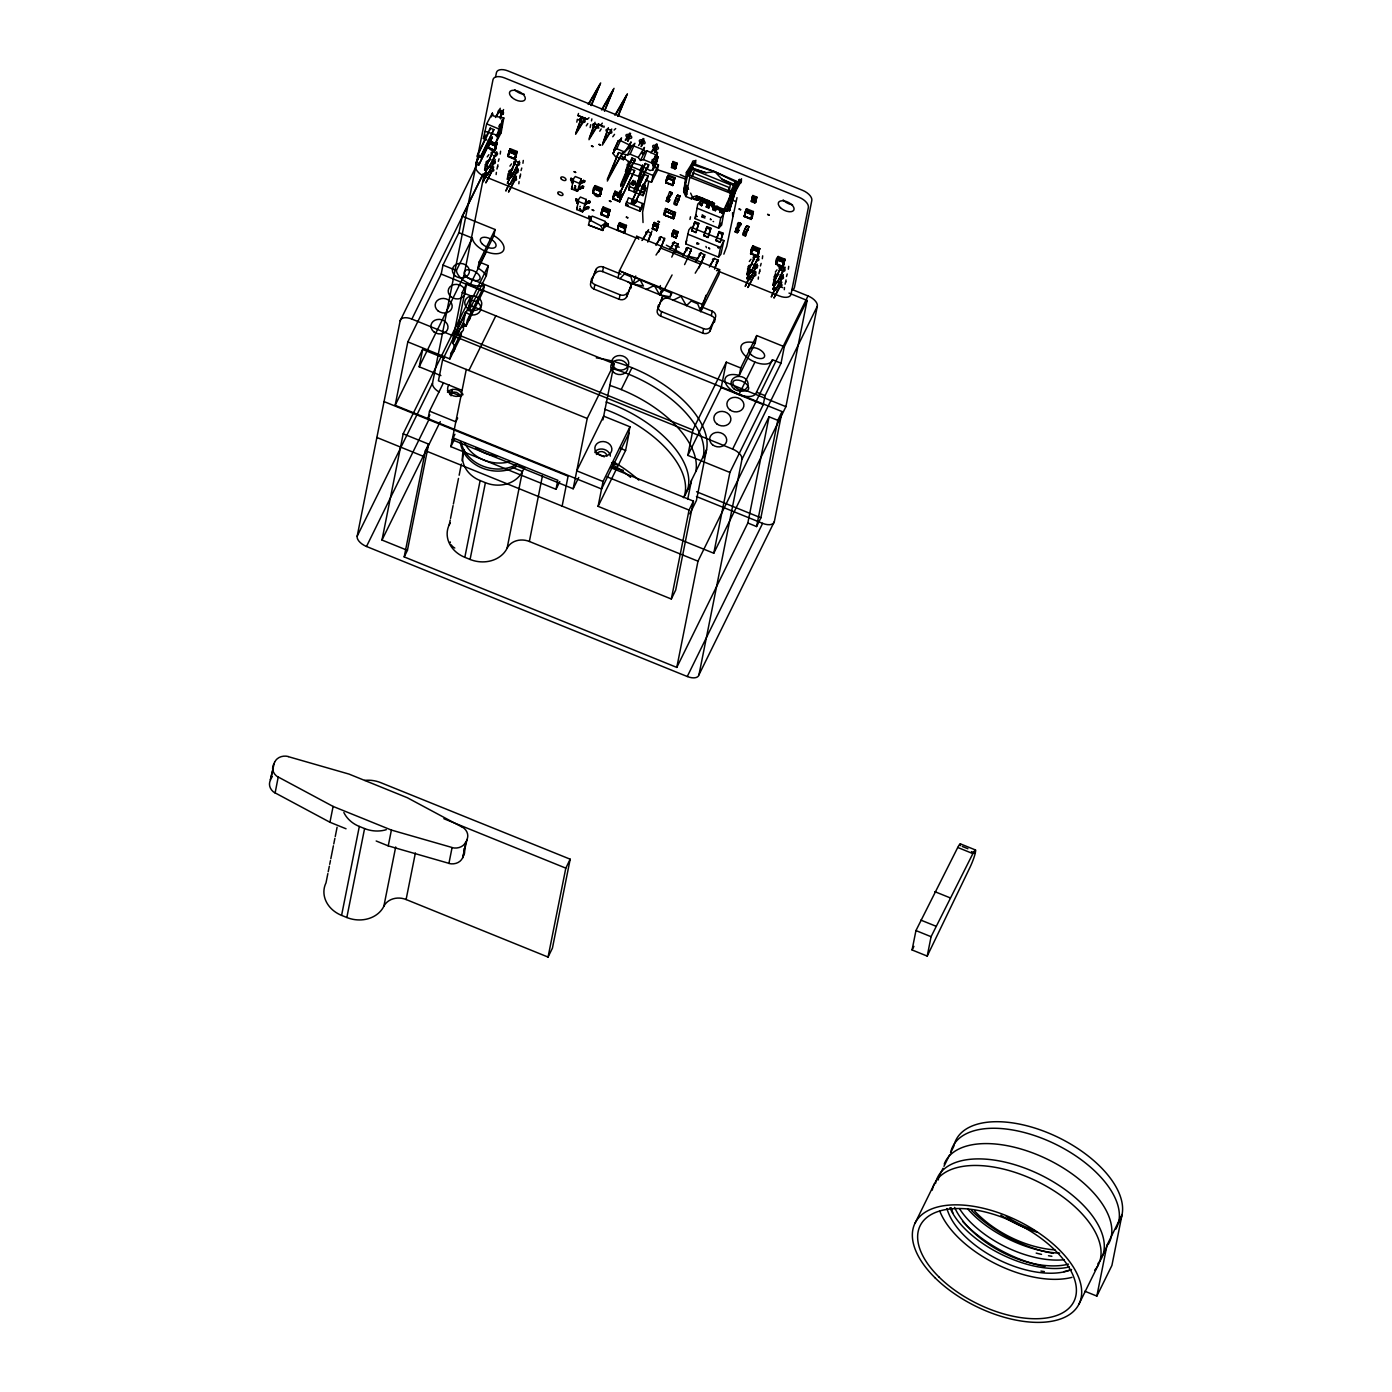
<?xml version="1.0" encoding="UTF-8"?>
<svg xmlns="http://www.w3.org/2000/svg" width="1392" height="1392" viewBox="0 0 1392 1392"><rect width="100%" height="100%" fill="white"/><g stroke="black" fill="none" stroke-linecap="round" stroke-linejoin="round"><path stroke-width="1.5" d="M708.789 247.95L709.781 248.907L708.859 248.089M671.971 193.819L669.656 191.731L666.194 201.057L668.247 201.892L669.204 197.89A12.789 10.805 11.3 0 0 671.71 192.809L671.727 192.705M575.47 187.937L574.496 187.659L575.488 187.694M673.45 214.942L664.402 210.679L674.407 214.733L673.45 214.942L673.571 212.106L675.485 212.558L673.624 218.631L663.636 214.577L665.48 208.504L675.485 212.558L673.624 218.631L663.636 214.577L664.715 212.384M685.16 188.129L685.229 183.553M730.678 203.51L729.495 210.575L723.057 211.601L712.426 207.251L710.425 202.466M717.367 208.522L717.402 206.712L727.042 210.679L730.643 206.555L734.576 192.757L729.286 190.391M643.191 153.59L641.782 153.433L643.591 153.886L642.321 152.476M781.469 270.013L781.504 268.499L781.608 269.961M574.304 188.164L575.453 188.755L574.357 188.233M579.507 208.817L580.603 209.339L579.577 208.904M660.104 289.292L660.382 285.569M578.968 188.999L582.308 186.11L583.596 186.424L583.196 188.024L578.968 188.999L580.238 187.572M581.299 183.013L583.457 180.403L584.727 180.734L584.327 182.335L580.238 182.978L583.457 180.403M584.118 209.583L587.459 206.677L588.764 206.99L588.346 208.609L584.118 209.583L582.535 211.897L576.671 209.531L578.741 199.23L580.412 197.072L586.293 199.456L584.205 209.74L585.406 208.156M586.45 203.58L588.607 200.987L589.895 201.301L589.495 202.919L585.406 203.545L588.607 200.987M579.176 188.599L583.596 186.424M584.327 209.165L588.764 206.99M718.672 228.184L720.743 217.778L723.301 214.803L724.171 210.836L721.648 225.034L718.672 228.184L695.13 218.631L695.861 214.89M675.746 168.467L677.051 163.16L673.049 161.524L671.744 166.849L675.746 168.467L676.199 167.092M752.48 196.342L751.576 200.848L755.578 202.466L756.883 197.159L752.881 195.524L752.48 196.342L754.429 197.594L756.883 197.159M781.399 269.665L781.504 268.499M653.335 224.39L652.413 229.001L656.624 230.707L658.486 224.164L654.275 222.459L653.335 224.39L657.529 226.096L656.624 230.707L658.486 224.164L656.624 230.707M671.953 235.961L676.06 238.171L677.921 231.646L673.711 229.941L672.771 231.855L671.849 236.466L672.771 231.855L676.982 233.56L676.06 238.171L677.921 231.646L676.06 238.171M496.144 174.557L496.37 172.382M497.657 166.953L497.884 164.778M518.851 183.761L519.059 181.586M520.364 176.158L520.591 173.983M758.24 279.148L758.449 276.973M759.754 271.544L759.962 269.387M784.288 289.71L784.496 287.535M785.801 282.106L786.01 279.931M713.887 204.937L712.634 205.929L710.72 202.553M692.468 168.78L692.903 164.743L714.792 171.686L706.092 172.73L692.468 168.78L688.396 173.008L688.762 174.348L690.745 169.111M734.576 192.757L729.495 210.575L731.374 193.54L737.012 181.43L714.844 171.703L721.926 179.15L734.228 185.832L733.601 191.313L737.012 181.43M740.892 224.634L740.683 223.329L737.986 228.949A12.789 6.664 26.2 0 1 737.308 232.551L737.377 232.481A12.789 10.805 11.3 0 0 739.03 230.098M714.792 171.686L692.242 163.108L686.43 172.33L683.681 191.905L685.856 196.516L691.25 198.725L693.216 196.916L693.755 198.952L697.183 200.257L702.612 199.091M485.182 131.335L497.918 135.529L498.736 128.899L503.8 117.92L493.36 115.936L492.385 113.152L486.661 123.871L483.389 138.539L486.852 139.966M500.233 154.077L500.581 151.223M522.94 163.282L523.288 160.428M762.329 258.668L762.677 255.832M788.359 269.23L788.725 266.377M708.615 200.744L706.249 207.008L708.737 208.034L710.668 202.501M714.409 206.12L712.93 209.722L715.418 210.731L716.776 206.59M695.13 218.631L697.74 204.154L700.611 201.283M698.088 243.461L698.923 243.861L697.079 242.852L696.887 243.774M671.744 166.849L673.049 161.524M756.482 197.977L754.777 202.919L751.332 201.527L752.881 195.524M755.578 202.466L756.343 198.499L752.463 197.107L751.332 201.527M572.129 182.491L572.199 178.942L571.068 178.263L570.598 179.846L572.773 183.152L572.199 178.942M577.28 203.058L577.349 199.508L576.218 198.847L575.749 200.413L577.924 203.737L575.975 199.247M732.001 196.376L732.557 192.514L730.661 196.429M720.986 223.19L720.395 225.26L720.534 224.286M728.416 191.435L728.99 187.433L692.868 172.799L692.015 176.68M488.192 168.415L484.607 169.998L485.408 164.5L487.357 162.29M510.899 177.619L507.314 179.203L508.115 173.704L510.046 171.494M750.288 273.006L746.704 274.589L749.053 265.402M776.318 283.568L772.734 285.151L775.866 274.102M674.807 202.867A12.789 10.805 11.3 0 0 674.528 204.119L674.441 204.189A12.789 6.664 26.2 0 1 675.137 200.709L675.277 200.344A12.789 10.805 11.3 0 1 677.765 195.263L680.027 195.924L676.529 205.25L674.476 204.433L674.528 201.718L677.417 195.611L680.027 195.924M503.8 117.92L501.12 132.762L495.465 143.55L490.297 141.41M675.242 200.57L677.295 201.44M745.451 236.066L746.216 232.255L744.163 231.42L743.45 232.534L743.398 235.231L745.451 236.066L748.913 226.687L746.912 225.852L744.198 231.159A12.789 10.805 11.3 0 1 746.704 226.078L746.808 225.991M590.869 218.683L590.051 221.102L588.781 216.265L591.043 216.856L590.504 220.51L591.043 216.856M674.476 204.433L674.929 202.484M743.398 235.231L743.85 233.299M712.634 205.929L712.426 207.251L717.402 206.712L717.941 208.765L723.057 211.601L731.374 193.54L689.806 177.306L686.43 172.33L687.335 172.886M604.198 226.844L606.077 222.998L608.234 223.886L607.765 225.939L604.198 226.844L606.077 222.998M583.335 182.091L584.727 180.734M588.485 202.675L589.895 201.301M729.043 192.026L730.348 184.736L694.208 170.085L692.903 175.409M571.468 180.386L570.842 178.663M576.619 200.97L576.845 199.752M618.587 152.598L607.347 181.047L621.946 153.973L631.289 145.916L621.946 153.973L607.26 179.377L618.587 152.598L627.427 155.051L630.141 154.216L634.926 143.306L631.811 146.125L619.823 140.296L618.292 140.662L613.054 153.555L615.264 156.409L623.372 159.68L625.286 156.565M671.762 192.514L669.065 198.256A12.789 6.664 26.2 0 1 668.386 201.736L668.369 201.736M495.865 145.899L494.943 150.266L488.105 147.552L488.94 143.306L495.865 145.899C497.362 156.53 481.702 146.647 490.576 141.462M508.15 155.817L508.898 151.815L515.823 154.408L514.901 158.775L508.063 156.043L508.898 151.815L515.684 154.651L514.901 158.775L508.063 156.043M600.857 191.33L599.935 195.698L593.079 192.983L593.932 188.738L600.857 191.33C600.718 203.058 587.946 192.601 595.237 185.623L602.075 188.407L599.865 196.272L600.283 191.035L602.075 188.407L599.865 196.272M608.861 212.663L607.939 217.03L601.1 214.298L601.936 210.07L608.861 212.663L607.939 217.03L608.287 212.367L610.096 209.722L603.258 206.956L601.553 214.803M620.188 193.279L615.055 191.191L612.932 198.621L613.75 194.306L618.935 196.255M625.234 228.323L624.312 232.69L617.456 229.976L618.309 225.73L625.234 228.323L624.242 233.264L624.66 228.027L626.452 225.4L619.614 222.616L617.387 230.272M666.055 182.039L666.803 178.019L673.728 180.629L672.806 184.979L673.154 180.334L674.963 177.689L668.125 174.905L665.898 182.787L672.806 184.979L673.728 180.629M672.319 218.092L672.997 214.385L665.724 211.219L664.854 215.29L672.319 218.092L664.854 215.29L665.724 211.219M729.495 210.575L731.879 197.821L737.012 185.902L733.027 192.322L729.495 210.575L739.291 179.446L741.466 180.49L741.17 182.735L738.647 182.039L739.396 179.464M744.476 215.882L745.225 211.862L752.15 214.472L751.228 218.822L744.389 216.108L745.225 211.862L752.011 214.699L751.228 218.822L744.389 216.108M750.793 252.944L751.558 248.942L758.466 251.534L757.544 255.902L757.892 251.239L759.701 248.594L752.863 245.827L750.653 253.692L757.544 255.902L758.466 251.534L751.784 248.002L750.653 253.692L757.492 256.459L759.701 248.594L757.492 256.459L758.779 253.24M778.163 256.493L775.953 264.358L776.858 259.608L783.766 262.201C783.47 273.911 771.185 262.879 778.163 256.493L785.001 259.26L782.791 267.125L783.209 261.905L785.001 259.26L782.791 267.125M582.204 187.781L582.43 186.615M587.372 208.365L587.581 207.182M686.865 194.167L683.681 191.905L685.577 181.934M737.986 226.252C735.359 220.336 743.885 224.512 738.578 222.546L735.115 231.872L737.168 232.708L738.821 230.567M783.766 262.201L782.252 266.69L784.079 263.906M604.737 226.217L605.085 224.39M625.426 155.904L623.372 159.68L621.563 155.887L628.627 161.82L639.624 164.848L650.081 170.52L653.074 169.789L653.37 159.836M652.552 228.218L653.109 225.33L657.372 226.931L656.711 230.011L652.517 228.323L653.109 225.33L657.285 227.053L656.711 230.011L652.517 228.323M672.005 235.683L672.562 232.795L676.808 234.395L676.147 237.475L671.971 235.805L672.562 232.795L676.721 234.535L676.147 237.475L671.971 235.805M581.282 183.57L583.526 180.925M586.432 204.137L588.694 201.492M590.225 220.336L590.573 218.509M571.625 182.735L571.694 179.185M576.775 203.319L577.019 202.118L578.219 202.362L577.454 201.736M673.171 165.457L675.033 165.248L674.459 166.883L672.997 166.292L675.085 166.048L676.147 167.649M714.844 171.703L735.202 181.76L730.8 191.574L727.042 210.679L717.611 208.748L717.402 206.712L715.923 208L712.426 202.171M488.105 147.552L488.94 143.306L495.726 146.143M577.384 191.313L581.125 178.872L575.261 176.506L573.591 178.663L571.52 188.947L577.384 191.313L579.037 189.155L581.125 178.872M582.535 211.897L586.293 199.456M593.079 192.983L593.932 188.738L600.718 191.574M601.1 214.298L601.936 210.07L608.722 212.906M617.456 229.976L618.309 225.73L625.095 228.566M665.881 182.561L666.803 178.019L673.589 180.856M671.501 167.527L672.614 163.09L676.425 164.639L675.816 167.632L674.946 168.919L671.501 167.527L672.614 163.09M674.946 168.919L676.425 164.639M718.568 257.155L720.499 247.411L723.892 240.572L691.006 227.244L688.849 229.924L685.699 243.826L718.568 257.155L720.882 254.231L723.892 240.572M754.777 202.919L756.256 198.638M750.636 253.466L751.558 248.942L758.327 251.778M273.337 768.001L270.361 779.938L274.52 762.068M273.685 764.191A11.849 10.022 11.3 0 0 278.191 777.171L275.129 792.883L329.939 822.254L346.034 828.779M791.961 289.432L808.004 295.939A11.432 5.951 26.2 0 1 817.33 306.188L774.335 521.635L698.975 674.789A11.432 5.951 26.2 0 1 687.265 676.512L366.496 546.482A11.432 5.951 26.2 0 1 357.17 536.233L400.165 320.786L475.525 167.632A11.432 5.951 26.2 0 1 476.708 165.735M788.986 293.086L807.116 300.428L785.906 406.655L713.783 553.233L598.09 506.34L625.6 450.451L629.062 433.086L601.57 488.975L395.154 405.316L407.821 341.893L441.194 274.067L442.987 265.089L458.942 232.655L462.231 216.195L483.128 173.739M747.835 523.009L676.79 667.412L404.202 556.922L407.421 550.345L381.982 540.044L403.175 433.817L471.001 295.974L462.266 292.442L466.581 283.69L782.078 411.58L760.885 517.807L756.587 526.559L747.835 523.009L769.045 416.782L777.78 420.332L756.587 526.559M440.881 375.596L419.201 366.792L422.663 349.427L444.361 358.214M329.939 822.254L333.106 806.438L278.278 777.049M327.851 873.584L326.006 882.859A28.571 24.151 11.3 0 0 341.579 915.379L346.834 917.502A28.571 24.151 11.3 0 0 383.861 906.262A17.139 14.494 11.3 0 1 406.099 899.528L548.065 957.07L552.433 948.126L570.181 859.195L380.782 782.669A28.571 24.151 11.3 0 0 364.634 780.407M328.216 871.74L329.33 866.189M329.695 864.328L330.443 860.621M330.809 858.777L333.401 845.797M333.767 843.952L334.88 838.384M335.246 836.54L337.09 827.266M357.17 536.233L432.529 383.078L475.525 167.632M495.587 76.891L496.439 72.662A11.362 5.916 26.2 0 1 508.08 70.957L802.54 190.321A11.362 5.916 26.2 0 1 811.814 200.5L794.484 287.274A11.362 5.916 26.2 0 1 791.891 289.936M443.439 382.87L429.519 411.145L428.04 418.627L429.884 414.868M602.927 419.879L614.133 363.764L469.522 305.161L442.604 359.849L438.428 380.799L462.092 390.386M404.202 556.922L425.395 450.695L428.632 444.118L403.175 433.817M489.775 130.222L490.193 128.116L493.864 129.613L480.257 157.557L477.265 156.2L477.647 154.599L490.193 128.116M407.421 550.345L428.632 444.118M488.557 148.057L488.801 144.281M419.201 366.792L463.832 276.103L484.172 174.122M452.522 341.301L462.266 292.442M407.821 341.893L449.894 358.945L451.025 353.272A17.139 8.926 26.2 0 0 452.992 343.389L454.958 333.506L465.641 311.825A8.578 7.238 11.3 0 0 480.24 310.921A8.578 7.238 11.3 0 0 471.244 300.428L488.331 265.681L479.144 261.957L495.1 229.523L462.231 216.195M456.82 332.549L466.581 283.69M341.579 915.379L359.327 826.448A28.571 24.151 11.3 0 1 343.859 812.51M494.873 150.841L497.083 142.976L494.873 150.841L495.291 145.603L497.083 142.976M496.387 153.781L496.77 151.867L488.836 167.701L496.387 153.781L495.5 153.416M449.894 358.945L460.561 337.264L461.692 331.592A12.389 5.603 85.4 0 0 462.544 331.244M465.641 311.825L463.658 321.691L452.992 343.389M346.834 917.502L364.582 828.571L359.327 826.448M451.078 395.833L452.348 389.464M468.043 310.851L471.001 295.974M468.686 309.337L469.522 305.161M460.561 337.264A8.578 7.238 11.3 0 1 459.395 329.956A8.578 7.238 11.3 0 1 466.163 325.867L467.294 320.195L484.399 285.447A17.139 8.926 26.2 0 1 467.329 282.698A17.139 8.926 26.2 0 1 456.385 270.518L442.987 265.089M471.244 300.428L469.278 310.312L486.365 275.564L488.331 265.681M486.365 275.564A17.139 8.926 26.2 0 0 477.908 268.082L479.144 261.957M515.771 154.321L517.041 151.467L514.831 159.349L515.98 153.659L509.141 150.893L507.993 156.565L514.831 159.349L515.91 157.157L517.041 151.467L510.22 148.7L507.976 156.339M559.81 481.58L556.017 489.288L450.851 446.658L466.268 369.437M509.072 154.39L510.22 148.7L508.933 151.554M477.908 268.082L493.864 235.648L495.1 229.523M466.163 325.867L483.268 291.119L484.399 285.447M517.563 170.59L517.946 168.676L510.011 184.51L517.563 170.59L516.693 170.224M449.251 524.801L450.208 519.999M450.521 518.398L453.079 505.609M453.392 504.008L458.507 478.43M459.151 475.229L461.378 464.041M462.022 460.839L464.249 449.651M391.396 830.067L452.087 847.502L448.937 863.336L388.246 845.884L391.396 830.067L333.106 806.438M383.861 906.262L395.693 846.962M610.827 467.747L693.442 501.137L675.694 590.069L671.309 599.012L529.36 541.471A17.139 14.494 11.3 0 0 507.123 548.204A28.571 24.151 11.3 0 1 470.078 559.445L464.824 557.322L480.136 480.571A28.571 24.151 11.3 0 1 463.536 450.556M470.078 559.445L485.408 482.693A28.571 24.151 11.3 0 0 522.418 471.505A17.139 14.494 11.3 0 1 524.819 468.095M406.099 899.528L415.39 852.948M576.793 122.165L577.367 119.294M570.598 179.846L571.068 178.263M584.762 119.642L575.627 134.293L581.299 118.772M590.138 127.577L590.713 124.706M591.478 120.878L591.878 118.894M575.749 200.413L576.218 198.847M507.106 548.204L522.435 471.453L512.447 467.451M594.749 123.697L588.99 139.705L598.125 125.054M603.919 127.403L604.163 126.202M594.697 188.32L595.237 185.623L593.009 193.279M529.36 541.471L542.445 475.82M611.471 130.465L602.336 145.116L607.295 131.544M608.826 212.576L602.179 209.131L601.048 214.82L602.127 212.628M602.719 209.635L603.258 206.956L601.988 209.809M626.539 297.035L631.742 283.794L626.539 297.035A5.707 4.837 11.3 0 1 619.144 299.28L593.984 289.084A5.707 4.837 11.3 0 1 590.869 282.576L596.072 269.335A5.707 4.837 11.3 0 1 603.484 267.09L620.902 274.154M590.869 282.576L596.072 269.335M609.174 214.368L607.886 217.587L610.096 209.722L607.886 217.587L601.031 214.594M593.984 289.084L594.871 284.594A5.707 4.837 11.3 0 1 591.774 278.087M621.163 194.81L621.893 193.975L619.684 201.84L612.845 199.073L615.055 191.191M612.845 199.073L614.533 193.888M556.017 489.288L557.827 480.31L452.644 437.697M595.184 273.824A5.707 4.837 11.3 0 1 602.597 271.579L603.484 267.09M620.815 196.15L619.684 201.84L620.101 196.603M562.124 506.114L568.093 476.186L384.035 401.575M625.182 228.253L618.535 224.808L617.404 230.498L618.483 228.305M631.568 159.923L631.951 158.009L635.309 159.384L620.693 186.458L631.568 159.923L634.926 161.298M619.075 225.313L619.614 222.616L618.344 225.469M630.576 171.129L630.994 169.024L634.665 170.52L621.11 198.377L618.031 197.194L630.994 169.024M625.634 205.424L628.418 197.768L642.704 203.563L641.59 209.044L639.92 211.201L625.634 205.424L626.417 202.901M454.923 434.287L452.226 439.768L573.173 488.783L587.215 418.47L614.133 363.764M625.617 226.444L624.242 233.264L626.452 225.4L625.617 226.444L619.823 224.095M618.031 278L619.457 270.814L636.753 236.257L719.594 269.648L719.09 274.346L700.785 311.547L697.723 303.874L691.267 301.003L686.378 305.701L681.001 296.339L673.032 300.289M640.111 177.967L638.719 176.436L642.617 164.778M643.591 153.886L643.069 152.389M645.296 163.438L634.056 191.87L648.289 166.709L648.672 164.795L645.296 163.438L633.986 190.199L648.672 164.795M619.144 299.28L620.032 294.791A5.707 4.837 11.3 0 0 627.444 292.546M644.339 174.435L631.394 202.606L634.456 203.806L647.611 178.037L648.028 175.931L644.339 174.435L631.394 202.606M645.818 187.972L643.017 195.628L628.749 189.834L629.863 184.336L631.533 182.178L645.818 187.972L643.017 195.628M648.568 182.335L642.599 212.263L643.034 222.529M630.141 154.216L638.249 157.505L640.494 160.428L643.504 159.628L651.595 162.916L656.989 155.365L657.563 152.494L651.595 162.916L653.84 165.77L658.259 156.844L654.797 156.2M653.822 224.686L654.275 222.459L652.413 229.001L653.353 227.07M598.09 506.34L603.049 481.493L629.967 426.787L603.676 416.138L576.758 470.827L603.049 481.493M674.024 182.317L672.754 185.554L674.963 177.689L672.754 185.554L665.898 182.787L667.046 177.097L673.676 180.542M657.563 228.775L658.486 224.164M673.571 164.656L672.997 166.292M674.459 166.883L675.033 165.248M675.085 166.048L674.25 166.431M673.467 212.315L667.325 209.252M628.471 434.269L629.967 426.787M672.858 215.69L673.641 211.81M702.194 307.11L712.217 311.164A5.707 4.837 11.3 0 1 715.314 317.672L710.111 330.913A5.707 4.837 11.3 0 1 702.699 333.158L660.626 316.106A5.707 4.837 11.3 0 1 657.529 309.598L662.731 296.357A5.707 4.837 11.3 0 1 663.201 295.591M673.276 232.168L673.711 229.941L671.849 236.466L673.223 233.839M657.529 309.598L662.731 296.357M660.626 316.106L661.531 311.617A5.707 4.837 11.3 0 1 658.416 305.109M676.999 236.24L677.469 232.394L673.798 230.915M689.962 219.431L690.484 216.804M548.065 957.07L565.813 868.138L570.181 859.195M702.16 216.804L703.43 216.439M697.114 244L697.322 242.939M710.338 219.588L710.529 218.666M705.918 246.419L706.492 247.672M700.768 307.702L700.785 311.547L702.229 304.361L719.594 269.648L716.48 270.674M702.699 333.158L703.604 328.669A5.707 4.837 11.3 0 0 711.016 326.424L715.314 317.672M714.427 322.161A5.707 4.837 11.3 0 0 711.312 315.653L712.217 311.164M710.111 330.913L711.016 326.424M736.994 197.629L726.728 246.367L723.857 254.162M729.895 472.445L687.839 455.393L692.903 429.954L726.293 362.146L740.753 367.993L739.256 375.422A17.139 8.926 26.2 0 0 724.901 380.364A17.139 8.926 26.2 0 0 739.796 394.823A17.139 8.926 26.2 0 0 756.5 392.179L765.061 395.641L763.268 404.62L729.895 472.445L713.783 553.233M687.683 499.38L691.493 480.31L706.562 449.668L696.4 500.546L689.806 513.944M744.32 216.404L746.547 208.748L753.385 211.532L752.254 217.222L751.175 219.397L744.337 216.63L746.547 208.748L746.008 211.445M671.309 599.012L689.057 510.081L693.442 501.137M752.828 200.309L754.307 200.9L752.828 200.309L753.403 198.656L754.864 199.247L754.307 200.9M751.175 219.397L751.576 214.177L753.385 211.532L751.175 219.397L752.463 216.16M687.839 455.393L721.213 387.568L726.293 362.146M750.653 253.692L752.324 248.507M676.79 667.412L697.984 561.185L769.045 416.782M755.438 273.58L755.821 271.666L747.887 287.5L755.438 273.58L754.568 273.215M739.256 375.422L755.23 342.989L756.709 335.559L784.305 346.747L781.034 363.208L765.061 395.641M698.975 674.789L741.971 459.343L817.33 306.188M784.514 268.934L784.897 267.02L776.962 282.854L784.514 268.934L783.644 268.569M927.211 956.095L931.074 936.694L972.869 853.609A11.432 1.34 -67.9 0 1 975.496 851.817L975.235 853.139A11.432 1.34 -67.9 0 1 970.241 866.816L927.211 956.095L912.073 949.953L915.953 930.569L957.748 847.467A11.432 1.34 -67.9 0 1 960.358 845.675M1096.844 1296.091L1106.988 1245.214L1122.056 1214.59L1111.912 1265.45L1096.844 1296.091L1084.82 1291.219M577.349 199.508L577.106 200.692L575.992 200.013M583.196 188.024L583.422 186.859M584.327 182.335L584.57 181.151M588.346 208.609L588.59 207.425M589.495 202.919L589.721 201.736M580.151 188.703L582.308 186.11M585.319 209.287L587.459 206.677M639.92 211.201L642.704 203.563M751.576 200.848L752.463 197.107M685.856 196.516L689.806 177.306M733.236 197.942L734.315 192.688L741.588 178.889C737.951 183.674 732.279 196.22 733.01 199.039L731.879 197.821L740.3 182.839L736.577 186.424L740.857 180.09M580.36 189.173L580.603 187.99M585.51 209.757L585.754 208.556M651.595 162.916L652.326 159.384M672.179 218.318L672.997 214.385L665.637 211.48M571.52 188.947L572.303 186.424M576.671 209.531L577.454 206.99M679.992 195.872L676.529 205.25M628.749 189.834L629.532 187.311M658.259 156.844L653.074 169.789M698.801 223.329L695.913 232.586L691.72 230.637L694.904 221.746L698.801 223.329L695.913 232.586M710.912 228.236L708.023 237.493L703.83 235.561L707.014 226.652L710.912 228.236L708.023 237.493M723.022 233.143L720.151 242.399L715.958 240.468L719.125 231.559L723.022 233.143L720.151 242.399M588.52 225.052L589.651 219.953L592.192 216.073L605.416 221.432L602.84 230.428L588.52 225.052L602.84 230.428L604.563 225.678M621.11 198.377L634.665 170.52M634.456 203.806L648.028 175.931M713.644 206.12L714.461 203.389L697.044 196.342L696.679 198.012L697.183 200.257L702.699 198.012M496.961 169.058L497.553 166.431M519.668 178.263L520.26 175.636M635.239 181.169C634.787 186.424 629.532 186.806 633.169 180.334M636.91 199.648L635.709 202.884L636.927 199.178M646.306 289.466L654.292 285.517L659.669 294.878L670.126 296.844L670.996 292.981L619.457 270.814L702.229 304.361M759.04 273.65L759.649 271.022M785.088 284.212L785.68 281.584M708.267 201.04L705.013 202.049L705.587 199.561L698.575 196.55M694.904 221.746L691.789 230.898M707.014 226.652L703.9 235.805M719.125 231.559L716.027 240.712M638.719 176.436L625.53 171.564L628.836 161.211M645.801 180.125L651.473 182.282L653.057 175.479L658.468 164.952L654.692 163.351M685.473 186.267L683.681 191.905L687.874 174.452L692.903 164.743M703.987 199.804L701.568 205.72L699.567 204.311L701.933 198.047M734.228 185.832L735.202 181.76M478.726 165.143L492.35 137.216L478.726 165.143L475.751 163.804L478.831 156.513M645.018 186.093L643.174 184.388L642.791 185.449L644.879 186.267L643.591 189.643L641.468 188.703L641.816 187.746L644.009 188.494L645.018 186.093L643.174 184.388M683.681 191.905L685.49 184.614M644.879 186.267L645.244 185.223M491.446 116.841L492.385 113.152M605.276 226.844L604.737 224.303M693.007 163.838L694.834 164.378L695.896 160.289L693.268 163.699M686.552 185.467L684.847 191.905L686.621 194.863L686.552 185.467L688.588 189.312M480.257 157.557L493.864 129.613M606.112 225.574L606.564 223.886L608.234 223.886M676.512 164.482L677.051 163.16M732.14 196.864L730.713 201.979L732.331 202.519M630.28 144.542L631.028 141.88L624.886 152.076L616.795 148.805L613.802 149.536M643.591 189.643L644.009 188.494M498.353 161.35L499.067 158.827M521.06 170.555L521.774 168.032M760.45 265.942L761.163 263.419M786.497 276.503L787.211 273.98M589.634 218.996L590.173 217.152L588.781 216.265M685.699 243.826L686.674 240.503M495.813 145.829L489.079 142.837M594.158 187.816L600.805 191.261M613.994 193.384L619.109 195.472M745.468 210.94L752.306 213.724L752.011 214.699M777.084 258.668L783.731 262.114M702.142 203.806L701.568 205.72L699.88 203.458L702.142 203.806L703.604 200.378L701.638 199.317M588.99 117.728L587.407 119.225L577.889 115.536L578.515 113.483M598.612 123.94L599.865 125.002M700.785 311.547L705.988 295.278M656.989 155.365L646.915 150.754L644.896 151.467L643.643 149.953L644.461 147.413L638.249 157.505M691.25 198.725L691.65 197.542L691.511 198.673M692.572 197.316L690.641 193.14M495.465 143.55L502.268 125.297L499.902 124.34L498.893 126.394L502.268 125.297L497.918 135.529M590.051 221.102L590.173 217.152M635.779 275.999L632.96 284.055L643.417 286.021L640.042 279.74L632.96 284.055L630.924 276.73L624.382 273.98L619.91 278.765M672.075 274.955L664.262 289.553L659.669 294.878L661.078 290.858M577.889 115.536L581.682 116.858L575.923 132.762L585.04 118.233M595.028 122.287L589.286 138.191L598.403 123.644M608.391 127.699L602.649 143.602L611.767 129.056M628.123 140.992L630.28 135.024M641.468 146.404L643.626 140.435M654.832 151.815L656.989 145.847M688.257 175.305L689.649 171.46M627.757 141.166L630.593 133.406M641.12 146.578L643.957 138.817M654.484 151.989L657.302 144.246M688.396 173.008L692.242 163.108M719.925 211.584L719.612 212.437L720.238 211.201L722.291 212.036L722.222 213.463L719.925 211.584L721.091 208.835M643.504 159.628L646.915 150.754M647.767 242.104L651.352 232.795M661.13 247.515L664.697 238.223M674.494 252.944L678.061 243.635M687.839 258.355L691.424 249.046M701.203 263.767L704.77 254.458M714.566 269.178L718.133 259.869M655.997 152.563L656.659 150.893L655.319 152.128M648.115 240.764L651.961 231.089M661.478 246.175L664.541 238.432M677.904 243.844L671.762 257.085M687.422 258.947L691.267 249.272M704.613 254.684L698.819 268.134M714.896 267.838L717.976 260.095M602.197 126.568L602.597 125.558L602.353 126.759L600.926 125.976M775.605 273.406L774.022 277.339L775.814 275.807M591.409 105.444L600.004 84.303L588.764 104.383M604.754 110.855L613.35 89.714L602.11 109.794M618.118 116.284L626.713 95.126L616.499 113.378M704.543 216.508L705.257 216.508M702.02 204.85L699.567 204.311L701.916 198.934M706.249 207.008L708.598 201.649M708.737 208.034L710.285 203.093L708.319 202.031M715.418 210.731L716.967 205.79M719.229 226.391L719.647 225.295M672.649 162.342L674.581 163.595L674.929 162.76M631.951 158.009L620.623 184.788L635.309 159.384M591.043 105.531L600.683 82.928L588.155 104.365M604.406 110.942L614.029 88.34L601.518 109.777M617.752 116.371L627.392 93.769L614.864 115.188M503.312 111.186L500.146 118.094M514.831 159.349L516.119 156.113M599.848 196.046L601.153 193.036M619.684 201.84L620.971 198.604M616.795 148.805L621.58 137.895L619.823 140.296M487.861 167.057L484.642 174.226L488.07 167.127M487.148 172.869L483.128 181.83L487.409 172.939M516.101 159.697L508.863 175.827L515.719 161.611M512.169 172.678L507.349 183.431L510.777 176.332M509.054 183.866L505.835 191.035L509.263 183.918M750.758 269.857L746.738 278.818L751.019 269.944M750.044 275.668L745.225 286.421L748.652 279.322M776.005 282.211L772.786 289.379L776.214 282.263M775.292 288.022L771.272 296.983L775.553 288.092M677.278 196.22L677.991 195.037A12.789 6.664 26.2 0 0 677.225 196.307M654.623 163.49L657.32 157.696M693.059 168.154L689.057 175.566M614.063 149.64L618.292 140.662M670.126 296.844L671.936 292.981M499.972 117.085L503.573 109.533M658.747 251.882L660.608 248.002L700.681 264.236L695.217 273.163M684.586 264.619L687.3 258.947M477.265 156.2L488.888 132.066M475.751 163.804L478.43 158.236M618.031 197.194L629.671 172.991M666.194 201.057L668.873 195.541M735.115 231.872L736.907 228.201M728.99 206.99L730.696 203.493M496.944 115.658L498.841 111.778M496.161 147.604L494.334 150.406L488.192 147.326M400.165 320.786A11.432 5.951 26.2 0 1 411.875 319.064L482.467 175.618M456.385 270.518L472.34 238.084L458.942 232.655M395.154 405.316L422.663 349.427M470.426 284.142L486.382 251.708M451.025 353.272L461.692 331.592M366.496 546.482L429.449 418.54M381.982 540.044L440.255 421.619M468.895 370.516L495.813 315.81M457.672 418.035L455.81 421.811L429.519 411.145M450.851 446.658L454.436 439.367M627.427 155.051L631.811 146.125M640.494 160.428L644.896 151.467M625.53 230.028L623.703 232.829L617.561 229.75M666.838 177.776L667.046 177.097M665.898 182.787L667.186 179.551M672.736 218.527L673.624 218.631M621.215 389.569L631.968 367.697M573.173 488.783L578.741 477.473M697.827 243.53L698.071 243.583M744.337 216.63L745.416 214.438M751.593 248.681L752.863 245.827M775.953 264.358L777.763 261.348M740.753 367.993L756.709 335.559M738.978 394.51L754.951 362.077M756.5 392.179L772.456 359.745L781.034 363.208M741.971 459.343A11.432 5.951 26.2 0 0 732.644 449.094L808.004 295.939M784.305 346.747L807.116 300.428M777.78 420.332L782.078 411.58M687.265 676.512L762.625 523.357A11.432 5.951 26.2 0 0 774.335 521.635M914.962 1223.342L934.328 1183.948M943.028 1168.253L938.713 1177.006A91.42 47.624 26.2 0 0 938.295 1179.946M943.967 1166.339L949.622 1154.855M1079.078 1303.904L1098.462 1264.528M574.774 185.867L575.783 186.337L574.948 185.728M579.925 206.434L580.273 206.381M746.216 232.255L748.948 226.739L746.895 225.869L746.199 227.035A12.789 6.664 26.2 0 1 746.773 226.009M495.239 159.471L487.304 175.305L494.856 161.385L493.986 161.02M519.477 161.072L511.543 176.906L519.094 162.986L518.207 162.62M516.432 176.262L508.498 192.113L516.049 178.176L515.179 177.828M651.473 182.282L657.128 171.025L658.468 164.952L654.623 163.734M757.335 264.062L749.401 279.896L756.952 265.976L756.082 265.611M783.383 274.624L775.448 290.458L783 276.538L782.13 276.173M712.93 209.722L713.557 208.487L715.61 209.322M912.073 949.953L913.918 946.386M495.465 117.52L500.25 108.263M652.813 169.667L657.407 160.811L655.841 161.159L656.241 159.193L653.161 164.848M625.53 171.564L627.357 168.049M483.389 138.539L485.251 134.989M697.044 196.342L694.869 199.508L693.286 198.778L693.216 196.916L691.737 198.186L693.286 198.778M493.342 168.971L485.791 182.909L493.725 167.057L492.855 166.709M627.113 164.778L639.972 170.172L641.99 166.466M753.646 201.214L755.978 201.666M502.268 125.297L496.161 135.79L497.57 137.321M642.617 239.981L647.75 231.246M655.98 245.41L661.113 236.657M670.352 249.064L674.459 242.069M682.689 256.232L687.822 247.48M696.035 261.644L701.185 252.892M709.398 267.055L714.531 258.32M659.669 294.878L663.01 289.379M641.921 240.485L648.602 229.61M656.38 244.087L660.852 236.849M669.743 249.499L674.198 242.26M683.107 254.91L687.561 247.672M696.452 260.321L700.907 253.083M709.816 265.733L714.27 258.494M599.761 131.231L601.187 128.934M640.477 208.313L639.676 209.583L640.703 207.756M626.017 140.14L629.428 134.693M640.511 143.741L642.791 140.105M652.726 150.962L656.154 145.516M714.461 203.389L713.696 204.589L696.748 197.734L694.869 199.508L698.784 198.238M625.234 140.14L629.758 133.075M638.597 145.551L643.104 138.487M650.83 152.737L656.467 143.898M656.032 255.049L660.608 248.002M586.293 125.854L587.824 123.523M669.883 199.752L668.247 201.892M688.257 172.086L690.362 168.937M612.776 136.747L614.533 134.363M487.217 156.896L488.87 154.703M509.924 166.1L511.577 163.891M749.314 261.487L750.967 259.295M775.361 272.049L776.997 269.839M744.094 231.49L744.059 231.524A12.789 6.664 26.2 0 0 743.363 235.004L743.45 234.935A12.789 10.805 11.3 0 1 743.972 232.934M600.926 124.862L602.336 123.14M737.168 232.708L738.125 228.706A12.789 10.805 11.3 0 0 740.631 223.625L740.701 223.555A12.789 6.664 26.2 0 1 740.822 224.965M517.65 165.752L517.006 166.431M750.549 253.901L752.48 251.691M747.504 269.091L749.435 266.899M775.483 277.443L773.552 279.653L776.597 281.723M613.924 196.881L614.133 195.837M751.732 251.5L751.941 250.456M484.607 169.998L486.156 168.258M507.314 179.203L508.863 177.445M746.704 274.589L748.252 272.849M772.734 285.151L774.3 283.394M469.783 318.229L468.547 319.325M668.404 201.701L668.456 201.666A12.789 10.805 11.3 0 0 669.726 199.978M614.116 130.048L615.699 128.551M704.961 217.952L704.248 217.848M485.878 162.185L487.67 160.654M508.585 171.39L510.377 169.859M747.974 266.777L749.766 265.246M576.253 190.13L575.679 188.947L575.923 189.886M581.404 210.714L580.377 209.896L581.073 210.47M627.131 204.711L628.157 205.511L627.183 204.711M574.183 171.581L575.714 172.295M575.575 172.556L574.096 171.86M622.642 185.919L621.145 185.188M592.244 209.705L593.758 210.418M620.049 191L621.528 191.591M593.671 210.662L592.157 209.983M621.458 191.939L619.945 191.261M626.4 216.978L627.914 217.691M739.187 208.887L740.701 209.6M740.579 209.861L739.082 209.113M767.705 214.281L769.219 214.994M769.028 215.29L767.618 214.559M589.651 219.953L601.135 225.939L604.859 223.538M694.956 164.326C697.862 161.437 691.041 158.566 692.764 163.577M697.183 200.257L700.855 198.047M604.563 225.017L606.564 223.886M591.565 145.742L593.044 146.473M592.888 146.734L591.443 146.021M599.082 144.263L600.561 144.994M600.439 145.238L598.943 144.507M621.267 184.945L622.763 185.675M609.47 200.692L610.949 201.422M610.792 201.701L609.348 200.987M627.688 217.987L626.33 217.291M658.085 221.171L659.564 221.902M659.408 222.163L657.964 221.485M728.12 208.73L724.936 210.192L727.842 202.292L728.033 206.59M642.582 192.635L641.103 192.444L642.269 192.531M642.582 152.407L643.626 152.737M692.694 196.968L696.835 195.785M711.26 219.675L710.964 219.623M497.623 133.475L501.12 132.762L500.215 126.446M674.581 163.595L676.651 163.96M599.326 195.837L593.183 192.757M713.574 221.606L713.104 221.467M581.386 181.882L580.447 181.795L581.508 182.369M586.537 202.466L585.597 202.362L586.658 202.954M673.502 214.629L674.407 214.733M571.868 181.552L573.069 181.795L572.303 181.169M515.927 167.318L517.198 167.597M643.8 189.225L641.468 188.703L641.869 187.798L643.904 188.616M582.065 187.294L583.352 187.607M587.215 207.878L588.52 208.174M583.196 181.604L584.501 181.9M588.364 202.171L589.651 202.484M687.457 255.989L697.705 258.46M672.145 166.031L673.484 166.414M733.027 192.322L734.315 192.688M288.318 756.656L349.027 774.091L407.317 797.72L462.127 827.109M580.064 208.522L579.733 208.33M697.27 216.508L695.6 216.004L696.679 216.352M631.864 183.744L634.004 184.44M633.76 201.353L635.9 202.049M656.763 169.493L685.403 178.942M700.176 203.075L702.299 203.789M690.484 167.423L706.092 172.73M705.587 199.561L709.015 200.744M694.277 222.998L698.192 224.495M706.388 227.905L710.303 229.402M718.498 232.812L722.413 234.308M477.647 154.599L480.727 155.765M476.134 162.185L479.213 163.369M485.912 453.409L484.399 452.8M669.656 191.731L671.744 192.566M632.786 181.43L634.874 182.23M746.164 229.61L748.13 230.376M588.52 217.865L590.695 218.735M665.968 182.265L672.806 184.979M750.706 253.17L757.544 255.902M779.224 286.265L782.739 287.657M687.874 174.452L730.8 191.574M706.562 206.173L708.65 207.008M713.243 208.887L715.331 209.722M666.959 197.264L669.013 198.082M735.881 228.079L737.934 228.897M631.707 183.935L633.812 184.788M633.604 201.544L635.709 202.397M626.296 202.101L640.581 207.86M691.72 230.637L695.652 232.22M703.83 235.561L707.762 237.145M715.958 240.468L719.873 242.051M599.047 124.532L600.004 124.932M578.411 119.712L584.066 122.009M593.984 126.028L598.873 128.012M633.169 145.708L643.643 149.953M672.962 162.168L676.86 163.751M752.794 196.168L756.691 197.768M672.058 164.726L675.503 166.118M751.889 198.725L755.334 200.135M653.544 166.64L657.355 168.188L653.822 166.048M732.209 200.083L735.689 201.475M667.916 175.966L674.755 178.733M746.338 209.809L753.176 212.576M746.756 210.227L752.533 212.576M639.972 170.172L653.057 175.479M702.577 202.084L720.256 209.235M697.201 208.226L720.743 217.778M702.055 215.029L703.673 215.673M702.438 215.395L703.639 215.882M629.41 186.511L643.696 192.287M701.69 216.821L703.395 217.5M752.654 246.871L759.493 249.638M753.072 247.306L758.849 249.638M777.954 257.537L784.792 260.304M490.036 141.236L496.874 144.02M778.372 257.972L784.166 260.321M490.471 141.671L496.248 144.02M510.011 149.744L516.832 152.511M614.846 192.253L619.979 194.323M510.429 150.179L516.206 152.528M615.264 192.67L621.058 195.019M595.028 186.667L601.866 189.451M595.445 187.102L601.24 189.451M687.648 234.117L720.499 247.411M673.554 230.741L677.765 232.447M654.118 223.277L658.329 224.982M603.049 208L609.887 210.766M603.467 208.435L609.244 210.766M780.999 281.863L781.869 282.211L773.935 298.062L781.486 284.125L780.616 283.777M674.963 245.549L679.226 247.271M619.405 223.66L626.243 226.444M591.113 219.658L484.938 176.627A11.362 5.916 26.2 0 1 475.664 166.448L492.994 79.675A11.362 5.916 26.2 0 1 504.635 77.952L799.095 197.316A11.362 5.916 26.2 0 1 808.369 207.495L791.039 294.286A11.362 5.916 26.2 0 1 779.416 295.991L719.316 271.631M605.12 225.347L637.188 238.345M602.597 271.579L711.312 315.653M594.871 284.594L620.032 294.791M661.531 311.617L703.604 328.669M463.832 276.103L785.906 406.655M441.194 274.067L483.268 291.119M721.213 387.568L763.268 404.62M454.958 333.506L692.903 429.954M411.875 319.064L732.644 449.094M442.604 359.849L587.215 418.47M619.579 448.015L625.6 450.451M447.389 390.717L461.448 396.424M696.574 491.741L760.885 517.807M696.452 496.544L762.625 523.357M607.086 476.847L689.057 510.081M425.395 450.695L697.984 561.185M376.884 437.488L424.195 456.68M480.136 480.571L485.408 482.693M960.358 843.848L975.496 849.99M962.255 846.44L967.927 848.755M971.442 851.608L975.235 853.139M957.748 847.467L972.869 853.609M934.867 891.663L950.005 897.788M920.86 920.112L935.998 926.237M915.953 930.569L931.074 936.694M443.839 818.705L565.813 868.138M376.188 840.994L388.246 845.884M672.005 166.083L675.816 167.632M751.854 200.1L755.647 201.631M706.875 205.79L708.928 206.625M632.96 180.734L635.03 181.569M642.965 184.788L645.035 185.623M573.139 180.803L578.985 183.205M578.289 201.388L584.153 203.771M581.682 116.858L587.407 119.225M632.942 181.186L635.013 182.039M486.661 123.871L498.736 128.899M783.644 262.444L776.858 259.608L776.005 263.836L782.843 266.568L776.11 263.61M618.831 196.446L613.75 194.306L612.915 198.551L619.753 201.266L620.675 196.898L619.753 201.266L613.002 198.325M721.926 179.15L735.933 185.136M601.187 214.072L607.939 217.03M631.829 200.813L634.822 202.188M618.466 195.385L621.458 196.759M680.183 174.661L686.047 177.358M666.333 245.166L683.489 254.458M605.781 224.791L607.765 225.939M665.48 208.504L667.273 209.548M672.928 215.395L674.702 216.439M570.842 179.446L571.955 180.125M485.408 164.5L488.453 166.57M636.753 236.257L638.771 239.267M703.169 199.195L705.013 202.049M712.269 201.892L715.662 207.565M470.931 312.469L470.287 311.338A12.389 7.743 -37 0 0 469.452 310.259M601.135 225.939L602.84 230.428M751.784 248.002L752.115 248.89M618.535 224.808L618.866 225.695M602.179 209.131L602.51 210.018M509.141 150.893L509.472 151.763M671.779 192.705L671.779 192.74A12.789 6.664 26.2 0 1 671.901 194.149M464.197 323.309L464.719 325.102M783.557 263.68L783.87 264.95M751.924 215.951L752.254 217.222M758.24 253.013L758.57 254.284M673.502 182.108L673.815 183.379M620.449 198.395L620.762 199.648M625.008 229.819L625.321 231.072M608.635 214.142L608.965 215.412M600.631 192.827L600.944 194.08M515.597 155.887L515.91 157.157M495.639 147.395L495.952 148.648M731.548 194.045L731.809 198.099M732.557 212.645L732.697 216.439M772.456 359.745A17.139 8.926 26.2 0 1 755.752 362.39A17.139 8.926 26.2 0 1 740.857 347.93A17.139 8.926 26.2 0 1 755.23 342.989M493.864 235.648A17.139 8.926 26.2 0 1 503.66 250.073A17.139 8.926 26.2 0 1 486.974 251.952A17.139 8.926 26.2 0 1 472.34 238.084M439.002 391.935A11.432 5.951 26.2 0 1 432.529 383.078M454.784 548.013A8.578 7.238 11.3 0 1 451.234 544.829M450.347 542.671A8.578 7.238 11.3 0 1 450.225 541.923M661.826 300.846A5.707 4.837 11.3 0 1 668.769 298.427M627.757 281.776A5.707 4.837 11.3 0 1 630.854 288.283M509.785 461.726A35.722 30.206 11.3 0 1 464.51 442.726M517.041 464.249A35.722 30.206 11.3 0 1 460.961 441.716M471.54 312.469A16.547 9.344 -1.6 0 1 468.634 317.811M469.817 319.099A12.389 3.497 -20.7 0 1 468.721 320.021M462.979 324.336A16.547 7.813 53.1 0 1 463.171 330.461M465.38 324.771A12.389 1.514 66.9 0 1 465.746 326.32M449.773 394.615A5.429 4.594 11.3 0 1 460.056 396.059M596.437 454.505A5.429 4.594 11.3 0 1 606.982 456.037M464.824 557.322A28.571 24.151 11.3 0 1 450.329 522.87M523.427 467.677A17.139 14.494 11.3 0 1 519.059 465.659M496.7 455.967A35.722 30.206 11.3 0 1 476.047 447.98M516.484 466.407A35.722 30.206 11.3 0 1 460.282 442.169M595.184 451.408A8.578 7.238 11.3 0 1 604.302 449.442A8.578 7.238 11.3 0 1 610.357 456.124M462.823 394.006A8.578 7.238 11.3 0 1 451.182 394.789A8.578 7.238 11.3 0 1 448.955 384.801M447.476 392.283A8.578 7.238 11.3 0 1 455.81 389.464A8.578 7.238 11.3 0 1 462.788 394.963M713.417 261.174A2.906 1.514 26.2 0 1 713.539 258.721A2.906 1.514 26.2 0 1 717.576 260.53A2.906 1.514 26.2 0 1 716.219 262.427M646.636 234.1A2.906 1.514 26.2 0 1 646.758 231.664A2.906 1.514 26.2 0 1 650.795 233.456A2.906 1.514 26.2 0 1 649.438 235.352M660.434 239.876A2.906 1.514 26.2 0 1 659.721 237.179A2.906 1.514 26.2 0 1 663.81 238.484A2.906 1.514 26.2 0 1 663.305 240.781M673.084 244.679A2.906 1.514 26.2 0 1 673.78 242.452A2.906 1.514 26.2 0 1 677.66 244.557A2.906 1.514 26.2 0 1 675.799 246.14M687.004 250.577A2.906 1.514 26.2 0 1 686.604 247.95A2.906 1.514 26.2 0 1 690.728 249.533A2.906 1.514 26.2 0 1 689.684 251.621M699.689 255.38A2.906 1.514 26.2 0 1 700.663 253.292A2.906 1.514 26.2 0 1 704.439 255.502A2.906 1.514 26.2 0 1 702.334 256.928M517.198 169.72A3.149 1.636 26.2 0 1 518.555 170.416M512.952 176.488A3.149 1.636 26.2 0 1 516.536 179.377A3.149 1.636 26.2 0 1 513.091 180.003M490.645 167.388A3.149 1.636 26.2 0 1 493.829 170.224A3.149 1.636 26.2 0 1 490.593 170.885M778.772 282.541A3.149 1.636 26.2 0 1 781.973 285.377A3.149 1.636 26.2 0 1 778.737 286.039M756.796 265.176A3.149 1.636 26.2 0 1 757.944 265.802M752.341 271.875A3.149 1.636 26.2 0 1 755.926 274.833A3.149 1.636 26.2 0 1 752.289 275.303M750.271 273.493A3.149 1.636 26.2 0 1 750.932 271.892M496.004 152.911A3.149 1.636 26.2 0 1 497.692 153.868M492.159 159.784A3.149 1.636 26.2 0 1 495.343 162.638A3.149 1.636 26.2 0 1 492.107 163.282M489.532 160.759A3.149 1.636 26.2 0 1 490.663 159.645M518.92 162.185A3.149 1.636 26.2 0 1 519.895 162.69M515.266 169.111A3.149 1.636 26.2 0 1 518.033 172.069A3.149 1.636 26.2 0 1 514.414 172.312M512.395 170.503A3.149 1.636 26.2 0 1 512.935 168.954M780.303 274.937A3.149 1.636 26.2 0 1 783.487 277.774A3.149 1.636 26.2 0 1 780.251 278.435M778.354 274.903A3.149 1.636 26.2 0 1 778.807 274.798M753.855 264.289A3.149 1.636 26.2 0 1 757.422 267.038A3.149 1.636 26.2 0 1 754.412 267.96M751.628 265.124A3.149 1.636 26.2 0 1 752.324 264.341M492.142 154.808A3.149 1.636 26.2 0 1 492.455 152.024A3.149 1.636 26.2 0 1 496.822 154.686A3.149 1.636 26.2 0 1 493.429 155.591M754.568 259.66A3.149 1.636 26.2 0 1 754.064 256.667A3.149 1.636 26.2 0 1 758.657 258.721A3.149 1.636 26.2 0 1 756.535 260.53M780.286 269.961A3.149 1.636 26.2 0 1 780.599 267.16A3.149 1.636 26.2 0 1 784.966 269.839A3.149 1.636 26.2 0 1 781.556 270.744M503.26 114.405A2.854 1.496 26.2 0 1 501.973 113.918M502.007 120.46A2.854 1.496 26.2 0 1 501.851 121.069M500.389 118.529A2.854 1.496 26.2 0 1 501.016 118.964M498.962 112.526A2.854 1.496 26.2 0 1 499.745 110.229A2.854 1.496 26.2 0 1 503.504 112.735A2.854 1.496 26.2 0 1 500.407 113.483M656.293 151.885A2.854 1.496 26.2 0 1 656.328 149.675M656.276 157.609A2.854 1.496 26.2 0 1 656.38 160.237M792.518 204.728A8.578 4.472 26.2 0 1 783.139 199.891M524.245 94.256A8.578 4.472 26.2 0 1 514.709 89.767M607.66 132.379A3.149 1.636 26.2 0 1 607.016 129.247A3.149 1.636 26.2 0 1 611.697 131.561A3.149 1.636 26.2 0 1 608.826 132.953M274.694 762.12A11.849 10.022 11.3 0 1 288.37 756.517M275.042 792.988A11.849 10.022 11.3 0 1 270.518 780.007M271.527 777.954A11.849 10.022 11.3 0 1 272.38 776.423M462.231 826.987A11.849 10.022 11.3 0 1 466.738 839.968M465.728 842.038A11.849 10.022 11.3 0 1 452.052 847.641M462.562 857.855A11.849 10.022 11.3 0 1 448.903 863.475M464.11 848.65A11.849 10.022 11.3 0 1 463.588 855.802M386.315 829.684A28.571 24.151 11.3 0 1 364.582 828.571M691.493 480.31A91.42 47.624 26.2 0 1 685.612 492.159M596.263 357.866A91.42 47.624 26.2 0 1 681.749 398.843A91.42 47.624 26.2 0 1 703.412 457.811M613.28 368.845A91.42 47.624 26.2 0 1 703.325 456.245M594.836 452.417A91.42 47.624 26.2 0 1 604.319 456.872M613.855 462.057A91.42 47.624 26.2 0 1 638.824 480.136M604.754 409.265A91.42 47.624 26.2 0 1 683.82 497.588M611.819 464.354A85.695 44.648 26.2 0 1 630.593 477.334M609.679 385.375A91.42 47.624 26.2 0 1 695.791 471.557M606.077 402.01A91.42 47.624 26.2 0 1 683.368 497.536M623.32 470.322A76.316 38.541 23.7 0 1 611.314 466.651M616.969 464.893A85.434 42.734 28.1 0 1 611.575 462.614M1106.988 1245.214A91.42 47.624 26.2 0 1 1101.107 1257.08M1118.924 1222.733A91.42 47.624 26.2 0 0 1055.119 1135.924A91.42 47.624 26.2 0 0 953.781 1146.382L950.562 1152.941A91.42 47.624 26.2 0 1 1051.9 1142.484A91.42 47.624 26.2 0 1 1115.688 1229.293M944.228 1164.095A91.42 47.624 26.2 0 1 1048.072 1159.571A91.42 47.624 26.2 0 1 1108.154 1244.605M1034.256 1230.511A85.434 42.734 28.1 0 1 1006.19 1216.469M1051.882 1256.263A85.33 44.457 26.2 0 1 1048.489 1255.741M1041.529 1254.383A85.33 44.457 26.2 0 1 1036.187 1253.078M1053.379 1253.357A85.434 42.734 28.1 0 1 971.512 1210.379M1064.323 1259.725A76.177 39.689 26.2 0 1 959.453 1208.604M1036.866 1232.164A76.316 37.027 25.9 0 1 1000.848 1215.199M1054.962 1249.877A76.316 42.404 26.7 0 1 974.644 1210.988M1059.643 1253.131A76.316 37.027 25.9 0 1 967.945 1209.196M932.257 1190.143A91.42 47.624 26.2 0 1 1037.545 1181.564A91.42 47.624 26.2 0 1 1094.651 1270.2M1071.979 1277.351A85.695 44.648 26.2 0 1 939.757 1211.04M952.963 1213.093A79.727 41.534 26.2 0 1 951.188 1207.717M1070.987 1269.591A82.667 43.065 26.2 0 1 1063.923 1271.644M1044.348 1271.575A85.33 44.457 26.2 0 1 1040.955 1271.07M935.494 1183.565A91.42 47.624 26.2 0 1 1040.781 1175.005A91.42 47.624 26.2 0 1 1097.888 1263.64M1068.482 1264.145A76.316 42.195 27.4 0 1 954.564 1207.386M1044.974 1266.476A85.434 42.734 28.1 0 1 962.551 1221.341M1071.562 1269.521A76.177 39.689 26.2 0 1 999.16 1260.004A76.177 39.689 26.2 0 1 946.96 1208.534M1069.3 1266.911A76.316 37.01 26.2 0 1 1001.005 1254.175A76.316 37.01 26.2 0 1 949.97 1207.682M754.812 200.605L754.812 200.605M493.394 150.493L486.156 166.622L493.394 150.493M465.902 842.09L462.736 857.907L466.912 840.055L465.902 842.09M755.491 255.101L748.252 271.214L755.491 255.101M758.849 256.459L750.914 272.293L758.849 256.459M781.538 265.646L774.3 281.776L781.538 265.646M677.225 198.795L679.261 199.752L677.225 198.795M717.767 247.463L718.898 247.741L717.767 247.463M614.794 149.971L613.054 153.555L614.899 150.023M580.829 209.513L580.829 209.513M501.398 112.769L500.285 111.795L501.398 112.769M466.407 276.503A8.578 4.472 26.2 0 0 479.805 279.131A8.578 4.472 26.2 0 0 470.426 269.874A8.578 4.472 26.2 0 0 466.407 276.503M482.38 244.07A8.578 4.472 26.2 0 0 495.761 246.697A8.578 4.472 26.2 0 0 486.382 237.44A8.578 4.472 26.2 0 0 482.38 244.07M735.202 387.08A8.578 4.472 26.2 0 0 748.461 389.342A8.578 4.472 26.2 0 0 738.682 380.173A8.578 4.472 26.2 0 0 735.202 387.08M751.158 354.647A8.578 4.472 26.2 0 0 764.417 356.909A8.578 4.472 26.2 0 0 754.638 347.739A8.578 4.472 26.2 0 0 751.158 354.647M712.513 444.744A8.578 7.238 11.3 0 0 726.537 441.577A8.578 7.238 11.3 0 0 715.54 432.564A8.578 7.238 11.3 0 0 712.513 444.744M716.706 423.794A8.578 7.238 11.3 0 0 730.713 420.628A8.578 7.238 11.3 0 0 719.716 411.614A8.578 7.238 11.3 0 0 716.706 423.794M729.739 409.735A8.578 7.238 11.3 0 0 743.763 406.568A8.578 7.238 11.3 0 0 732.749 397.555A8.578 7.238 11.3 0 0 729.739 409.735M733.915 388.803A8.578 7.238 11.3 0 0 747.939 385.636A8.578 7.238 11.3 0 0 736.942 376.606A8.578 7.238 11.3 0 0 733.915 388.803M433.817 331.783A8.578 7.238 11.3 0 0 447.841 328.616A8.578 7.238 11.3 0 0 436.827 319.586A8.578 7.238 11.3 0 0 433.817 331.783M437.993 310.834A8.578 7.238 11.3 0 0 452.017 307.667A8.578 7.238 11.3 0 0 441.02 298.654A8.578 7.238 11.3 0 0 437.993 310.834M451.043 296.774A8.578 7.238 11.3 0 0 465.067 293.608A8.578 7.238 11.3 0 0 454.053 284.594A8.578 7.238 11.3 0 0 451.043 296.774M455.219 275.825A8.578 7.238 11.3 0 0 469.243 272.658A8.578 7.238 11.3 0 0 458.229 263.645A8.578 7.238 11.3 0 0 455.219 275.825M467.573 308.345A8.578 7.238 11.3 0 0 481.597 305.179A8.578 7.238 11.3 0 0 470.583 296.165A8.578 7.238 11.3 0 0 467.573 308.345M614.551 367.923A8.578 7.238 11.3 0 0 628.575 364.756A8.578 7.238 11.3 0 0 617.561 355.743A8.578 7.238 11.3 0 0 614.551 367.923M613.646 372.412A8.578 7.238 11.3 0 0 627.67 369.245A8.578 7.238 11.3 0 0 616.673 360.215A8.578 7.238 11.3 0 0 613.646 372.412M597.69 453.931A8.578 7.238 11.3 0 0 611.714 450.764A8.578 7.238 11.3 0 0 600.7 441.751A8.578 7.238 11.3 0 0 597.69 453.931M558.47 194.167A2.854 1.496 26.2 0 0 562.925 195.002A2.854 1.496 26.2 0 0 559.775 191.922A2.854 1.496 26.2 0 0 558.47 194.167M514.553 163.751A3.149 1.636 26.2 0 0 519.46 164.674A3.149 1.636 26.2 0 0 515.98 161.298A3.149 1.636 26.2 0 0 514.553 163.751M561.463 179.203A2.854 1.496 26.2 0 0 565.918 180.038A2.854 1.496 26.2 0 0 562.751 176.958A2.854 1.496 26.2 0 0 561.463 179.203M780.407 207.634A8.578 4.472 26.2 0 0 793.771 210.192A8.578 4.472 26.2 0 0 784.305 200.953A8.578 4.472 26.2 0 0 780.407 207.634M511.63 97.144A8.578 4.472 26.2 0 0 524.993 99.685A8.578 4.472 26.2 0 0 515.527 90.445A8.578 4.472 26.2 0 0 511.63 97.144M580.133 120.913A3.149 1.636 26.2 0 0 585.023 121.835A3.149 1.636 26.2 0 0 581.56 118.459A3.149 1.636 26.2 0 0 580.133 120.913M593.479 126.324A3.149 1.636 26.2 0 0 598.386 127.246A3.149 1.636 26.2 0 0 594.906 123.871A3.149 1.636 26.2 0 0 593.479 126.324M653.457 147.761A3.149 1.636 26.2 0 0 658.346 148.683A3.149 1.636 26.2 0 0 654.884 145.307A3.149 1.636 26.2 0 0 653.457 147.761M626.731 136.921A3.149 1.636 26.2 0 0 631.637 137.86A3.149 1.636 26.2 0 0 628.175 134.467A3.149 1.636 26.2 0 0 626.731 136.921M640.094 142.332A3.149 1.636 26.2 0 0 645.001 143.272A3.149 1.636 26.2 0 0 641.521 139.879A3.149 1.636 26.2 0 0 640.094 142.332M935.128 1277.891A91.42 47.624 26.2 0 0 1078 1305.87A91.42 47.624 26.2 0 0 977.915 1207.108A91.42 47.624 26.2 0 0 935.128 1277.891M938.991 1277.003A85.695 44.648 26.2 0 0 1072.954 1303.225A85.695 44.648 26.2 0 0 979.115 1210.64A85.695 44.648 26.2 0 0 938.991 1277.003"/></g></svg>
